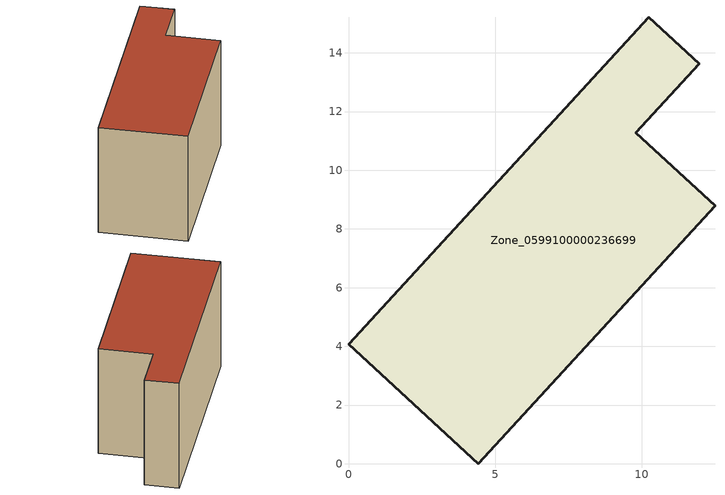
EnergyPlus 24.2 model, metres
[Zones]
Zone_0599100000236699
 floor ground (C_G): 0,4.07 10.24,15.21 11.96,13.63 9.79,11.27 12.49,8.8 4.43,0 z0
 wall outside (C_F): 4.43,0 12.49,8.8 9.79,11.27 11.96,13.63 10.24,15.21 0,4.07 4.43,0 z0:8.14
 roof outside (C_R): 10.24,15.21 0,4.07 4.43,0 12.49,8.8 9.79,11.27 11.96,13.63 z8.14
[BUILDING]
Pand.0599100000236699: North Axis=0; Terrain=City; Loads Convergence Tolerance Value=0.04; Temperature Convergence Tolerance Value=0.4; Solar Distribution=FullExterior; Maximum Number of Warmup Days=25; Minimum Number of Warmup Days=1
[Site:Location]
Rotterdam.The.Hague.AP_ZH_NLD Design_Conditions: Latitude=51.96; Longitude=4.45; Time Zone=1; Elevation=-4.5
[SITE:GROUNDTEMPERATURE:BUILDINGSURFACE]
18, 18, 18, 18, 18, 18, 18, 18, 18, 18, 18, 18
[MATERIAL] Thermal Absorptance=0.9; Solar Absorptance=0.7; Visible Absorptance=0.7
Name | Roughness | Thickness | Conductivity | Density | Specific Heat
G.TI.1975-1991 | MediumSmooth | 0.15 | 0.288461 | 540 | 1210
F.TI.1975-1991 | Rough | 0.3 | 0.230769 | 1920 | 840
R.TI.1975-1991 | MediumRough | 0.2 | 0.153846 | 1500 | 1000
[CONSTRUCTION]
C_G: G.TI.1975-1991
C_F: F.TI.1975-1991
C_R: R.TI.1975-1991
[ZONE]
Zone_0599100000236699: Type=1; Multiplier=1; Ceiling Height=Autocalculate; Volume=Autocalculate; Floor Area=autocalculate; Part of Total Floor Area=Yes
[ZONEINFILTRATION:DESIGNFLOWRATE]
Infil_Zone_0599100000236699: Zone or ZoneList or Space or SpaceList=Zone_0599100000236699; Schedule=AlwaysOn; Design Flow Rate Calculation Method=Flow/Area; Flow Rate per Floor Area=0.003; Constant Term Coefficient=1; Temperature Term Coefficient=0; Velocity Term Coefficient=0; Velocity Squared Term Coefficient=0
[HVACTEMPLATE:ZONE:IDEALLOADSAIRSYSTEM]
Zone_0599100000236699: Maximum Heating Supply Air Temperature=50; Minimum Cooling Supply Air Temperature=13; Maximum Heating Supply Air Humidity Ratio=0.0156; Minimum Cooling Supply Air Humidity Ratio=0.0077; Heating Limit=NoLimit; Cooling Limit=NoLimit; Dehumidification Control Type=ConstantSensibleHeatRatio; Cooling Sensible Heat Ratio=0.7; Dehumidification Setpoint=60; Humidification Control Type=None; Humidification Setpoint=30; Outdoor Air Method=None; Outdoor Air Flow Rate per Person=0.00944; Outdoor Air Flow Rate per Zone Floor Area=0; Outdoor Air Flow Rate per Zone=0; Demand Controlled Ventilation Type=None; Outdoor Air Economizer Type=NoEconomizer; Heat Recovery Type=None; Sensible Heat Recovery Effectiveness=0.7; Latent Heat Recovery Effectiveness=0.65
[ZONECONTROL:THERMOSTAT]
ThermostatControl_Zone_0599100000236699: Zone or ZoneList=Zone_0599100000236699; Control Type Schedule=DualSetpointControlType; Control 1=Thermostat_Zone_0599100000236699; Temperature Difference Between Cutout And Setpoint=0
[THERMOSTATSETPOINT:DUALSETPOINT]
Thermostat_Zone_0599100000236699: Heating Setpoint Temperature Schedule=HeatingSetpoint_Zone_0599100000236699; Cooling Setpoint Temperature Schedule=CoolingSetpoint_Zone_0599100000236699
[SCHEDULE:COMPACT]
HeatingSetpoint_Zone_0599100000236699: Through: 12/31, For: AllDays, Until: 24:00, 21
CoolingSetpoint_Zone_0599100000236699: Through: 12/31, For: AllDays, Until: 24:00, 24
DualSetpointControlType: Through: 12/31, For: AllDays, Until: 24:00, 4
AlwaysOn: Through: 12/31, For: AllDays, Until: 24:00, 1
